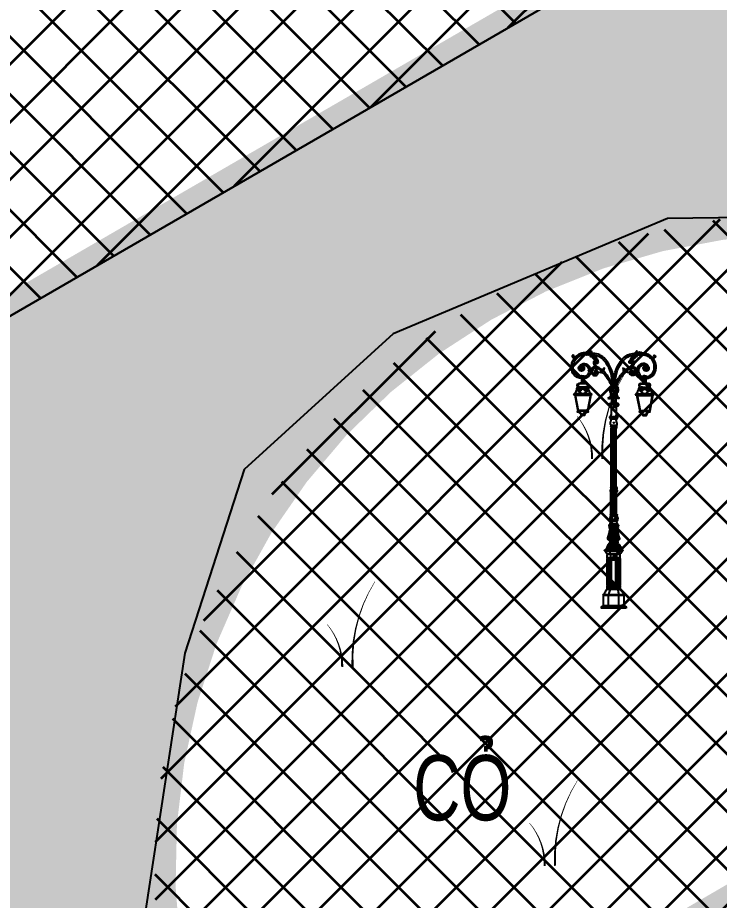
# Model space of a CAD drawing. Header units: millimetres. Extents: x 476643 to 477419, y 1110674 to 1111494.
# Drawn here: x 476859.31 to 476867.91, y 1111043.14 to 1111053.95 of the extents above; entities that cross this region are included whole.
import ezdxf

# ---------------------------------------------------------------- set-up
doc = ezdxf.new("R2010")
doc.units = ezdxf.units.MM
doc.header["$LTSCALE"] = 0.001
doc.header["$MEASUREMENT"] = 0
doc.layers.add('D-CONGTRINH', color=7, linetype='Continuous', lineweight=15)
doc.layers.add('HT_Text', color=7, linetype='Continuous', lineweight=15)
for name, color, linetype in [('HT_thuc vat', 3, 'Continuous'), ('Net manh', 252, 'Continuous'), ('THIETBI', 33, 'Continuous')]:
    doc.layers.add(name, color=color, linetype=linetype)
doc.styles.add('DIM', font='VAVON.TTF')
pattern_1 = [(45, (0, 0), (-0.3535533906, 0.3535533906), []), (135, (0, 0), (-0.3535533906, -0.3535533906), [])]

# ---------------------------------------------------------------- blocks, each defined once
blk = doc.blocks.new('*X10')
at = {"color": 0}
for p, q in [((166, 31.65), (166.3, 31.95)), ((166.01, 30.6), (166.31, 30.9)), ((166.35, 31.65), (166.65, 31.95)), ((166.36, 30.6), (166.66, 30.9)), ((166.7, 31.65), (167, 31.95)), ((166.72, 30.6), (167.02, 30.9)), ((167.06, 31.65), (167.36, 31.95)), ((167.07, 30.6), (167.37, 30.9)), ((167.41, 31.65), (167.71, 31.95)), ((167.42, 30.6), (167.72, 30.9)), ((167.76, 31.65), (168.06, 31.95)), ((167.78, 30.6), (168.08, 30.9)), ((168.12, 31.65), (168.42, 31.95)), ((168.13, 30.6), (168.43, 30.9)), ((168.47, 31.65), (168.77, 31.95)), ((168.49, 30.6), (168.79, 30.9)), ((168.83, 31.65), (169.13, 31.95)), ((168.84, 30.6), (169.14, 30.9)), ((169.18, 31.65), (169.48, 31.95)), ((169.19, 30.6), (169.49, 30.9)), ((169.53, 31.65), (169.83, 31.95)), ((169.55, 30.6), (169.85, 30.9)), ((169.89, 31.65), (170.19, 31.95)), ((169.9, 30.6), (170.2, 30.9)), ((170.24, 31.65), (170.54, 31.95)), ((170.25, 30.6), (170.55, 30.9)), ((170.59, 31.65), (170.89, 31.95)), ((170.61, 30.6), (170.91, 30.9)), ((170.95, 31.65), (171.19, 31.89)), ((170.96, 30.6), (171.2, 30.84)), ((164.47, 28), (164.66, 28.19)), ((164.71, 27.89), (165.01, 28.19)), ((165.07, 27.89), (165.37, 28.19)), ((165.42, 27.89), (165.72, 28.19)), ((165.78, 27.89), (166.08, 28.19)), ((166.13, 27.89), (166.43, 28.19)), ((166.48, 27.89), (166.78, 28.19)), ((166.84, 27.89), (167.14, 28.19)), ((167.19, 27.89), (167.49, 28.19)), ((167.54, 27.89), (167.84, 28.19)), ((167.9, 27.89), (168.2, 28.19)), ((168.25, 27.89), (168.55, 28.19)), ((168.6, 27.89), (168.9, 28.19)), ((168.96, 27.89), (169.26, 28.19)), ((169.31, 27.89), (169.61, 28.19)), ((169.66, 27.89), (169.96, 28.19)), ((170.02, 27.89), (170.32, 28.19)), ((170.37, 27.89), (170.67, 28.19)), ((170.73, 27.89), (171.03, 28.19)), ((171.08, 27.89), (171.38, 28.19)), ((171.43, 27.89), (171.73, 28.19)), ((171.79, 27.89), (172.09, 28.19)), ((172.14, 27.89), (172.44, 28.19)), ((172.49, 27.89), (172.67, 28.06))]:
    blk.add_line(p, q, dxfattribs=at)
blk = doc.blocks.new('*X9')
at = {"color": 0}
for p, q in [((165.94, 42.2), (166.19, 42.45)), ((166.25, 42.15), (166.55, 42.45)), ((166.6, 42.15), (166.9, 42.45)), ((166.95, 42.15), (167.25, 42.45)), ((167.31, 42.15), (167.61, 42.45)), ((167.66, 42.15), (167.96, 42.45)), ((168.01, 42.15), (168.31, 42.45)), ((168.37, 42.15), (168.67, 42.45)), ((168.72, 42.15), (169.02, 42.45)), ((169.08, 42.15), (169.38, 42.45)), ((169.43, 42.15), (169.73, 42.45)), ((169.78, 42.15), (170.08, 42.45)), ((170.14, 42.15), (170.44, 42.45)), ((170.49, 42.15), (170.79, 42.45)), ((170.84, 42.15), (171.13, 42.44))]:
    blk.add_line(p, q, dxfattribs=at)
blk = doc.blocks.new('*X8')
at = {"color": 0}
for p, q in [((165.99, 43.66), (166.28, 43.95)), ((166.33, 43.65), (166.63, 43.95)), ((166.69, 43.65), (166.99, 43.95)), ((167.04, 43.65), (167.34, 43.95)), ((167.39, 43.65), (167.69, 43.95)), ((167.75, 43.65), (168.05, 43.95)), ((168.1, 43.65), (168.4, 43.95)), ((168.45, 43.65), (168.75, 43.95)), ((168.81, 43.65), (169.11, 43.95)), ((169.16, 43.65), (169.46, 43.95)), ((169.51, 43.65), (169.81, 43.95)), ((169.87, 43.65), (170.17, 43.95)), ((170.22, 43.65), (170.52, 43.95)), ((170.58, 43.65), (170.88, 43.95)), ((170.93, 43.65), (171.18, 43.91))]:
    blk.add_line(p, q, dxfattribs=at)
blk = doc.blocks.new('*X7')
at = {"color": 0}
for p, q in [((165.05, 45.19), (165.3, 45.45)), ((165.36, 45.15), (165.66, 45.45)), ((165.71, 45.15), (166.01, 45.45)), ((166.06, 45.15), (166.36, 45.45)), ((166.42, 45.15), (166.72, 45.45)), ((166.77, 45.15), (167.07, 45.45)), ((167.13, 45.15), (167.43, 45.45)), ((167.48, 45.15), (167.78, 45.45)), ((167.83, 45.15), (168.13, 45.45)), ((168.19, 45.15), (168.49, 45.45)), ((168.54, 45.15), (168.84, 45.45)), ((168.89, 45.15), (169.19, 45.45)), ((169.25, 45.15), (169.55, 45.45)), ((169.6, 45.15), (169.9, 45.45)), ((169.95, 45.15), (170.25, 45.45)), ((170.31, 45.15), (170.61, 45.45)), ((170.66, 45.15), (170.96, 45.45)), ((171.01, 45.15), (171.31, 45.45)), ((171.37, 45.15), (171.67, 45.45)), ((171.72, 45.15), (172.02, 45.45))]:
    blk.add_line(p, q, dxfattribs=at)
blk = doc.blocks.new('QFE')
at = {"layer": 'THIETBI', "color": 35, "lineweight": -2, "true_color": 0xa87038}
for p, q in [((7833521, 3940338), (7833444, 3940338)), ((7833521, 3940331), (7833445, 3940331)), ((7833468, 3940380), (7833468, 3940348)), ((7833468, 3940380), (7833468, 3940347)), ((7833474, 3940382), (7833474, 3940347)), ((7833479, 3940385), (7833479, 3940348)), ((7833486, 3940385), (7833486, 3940348)), ((7833491, 3940382), (7833491, 3940347)), ((7833496, 3940380), (7833496, 3940347)), ((7834202, 3940338), (7834280, 3940338)), ((7834202, 3940331), (7834278, 3940331)), ((7833577, 3940207), (7833388, 3940207)), ((7833562, 3940267), (7833403, 3940267)), ((7833551, 3940276), (7833419, 3940276)), ((7834146, 3940207), (7834336, 3940207)), ((7834161, 3940267), (7834321, 3940267)), ((7834172, 3940276), (7834304, 3940276)), ((7833597, 3940195), (7833368, 3940195)), ((7833574, 3940189), (7833391, 3940189)), ((7834126, 3940195), (7834355, 3940195)), ((7834149, 3940189), (7834333, 3940189)), ((7833545, 3940004), (7833419, 3940004)), ((7833544, 3939995), (7833421, 3939995)), ((7833830, 3940046), (7833830, 3939951)), ((7833830, 3940046), (7833893, 3940046)), ((7833893, 3940046), (7833893, 3939951)), ((7834178, 3940004), (7834304, 3940004)), ((7834180, 3939995), (7834302, 3939995)), ((7833894, 3939820), (7833829, 3939820)), ((7833829, 3939812), (7833829, 3939820)), ((7833833, 3939778), (7833839, 3939778)), ((7833842, 3939778), (7833851, 3939778)), ((7833855, 3939778), (7833868, 3939778)), ((7833872, 3939778), (7833881, 3939778)), ((7833884, 3939778), (7833891, 3939778)), ((7833894, 3939812), (7833894, 3939820)), ((7833833, 3939076), (7833839, 3939076)), ((7833842, 3939076), (7833851, 3939076)), ((7833855, 3939076), (7833868, 3939076)), ((7833872, 3939076), (7833881, 3939076)), ((7833884, 3939076), (7833891, 3939076)), ((7833830, 3938994), (7833836, 3938994)), ((7833841, 3938994), (7833850, 3938994)), ((7833855, 3938994), (7833868, 3938994)), ((7833873, 3938994), (7833882, 3938994)), ((7833887, 3938994), (7833894, 3938994)), ((7833830, 3938738), (7833836, 3938738)), ((7833841, 3938738), (7833850, 3938738)), ((7833855, 3938738), (7833868, 3938738)), ((7833873, 3938738), (7833882, 3938738)), ((7833887, 3938738), (7833894, 3938738)), ((7833963, 3938277), (7833760, 3938277)), ((7833782, 3938248), (7833941, 3938248)), ((7833941, 3938239), (7833782, 3938239)), ((7833782, 3938201), (7833941, 3938201))]:
    blk.add_line(p, q, dxfattribs=at)
at = {"layer": 'THIETBI', "color": 35, "true_color": 0xa87038}
for p, q in [((7834227, 3940380), (7834227, 3940347)), ((7834232, 3940382), (7834232, 3940347)), ((7834237, 3940385), (7834237, 3940348)), ((7834245, 3940385), (7834245, 3940348)), ((7834249, 3940382), (7834249, 3940347)), ((7834255, 3940380), (7834255, 3940348)), ((7834255, 3940380), (7834255, 3940347))]:
    blk.add_line(p, q, dxfattribs=at)
at = {"layer": 'THIETBI', "color": 35, "lineweight": -2, "true_color": 0xa87038}
for points in [[(7833554, 3940714, 0.236417), (7833578, 3940724, 0.355517), (7833578, 3940737, -0.357659), (7833589, 3940716, -0.346564), (7833581, 3940709, 0.044289), (7833569, 3940708, -0.377494), (7833581, 3940662, 0.375058), (7833554, 3940689, 0.872055)], [(7833466, 3940395, -0.380071), (7833343, 3940522, -0.19648), (7833381, 3940646, -0.458748)], [(7833427, 3940661, -0.353262), (7833415, 3940651, -0.139748), (7833367, 3940662, -0.806847), (7833372, 3940678, 0.723686), (7833351, 3940666, 0.251861), (7833364, 3940651, 0.095726), (7833408, 3940644, 0.394592), (7833417, 3940652)], [(7833458, 3940417, -0.356823), (7833364, 3940523, -0.218743), (7833406, 3940643)], [(7833442, 3940669, -0.348519), (7833421, 3940662, 0.153989), (7833397, 3940663, 0.191715), (7833386, 3940654, 2.215469)], [(7833456, 3940678, -0.465554), (7833434, 3940672, 0.134027), (7833412, 3940674, 0.286078), (7833397, 3940663, 2.125003)], [(7833473, 3940683, -0.38797), (7833448, 3940680, 0.059411), (7833433, 3940685, 0.413091), (7833412, 3940674)], [(7833488, 3940687, -0.370345), (7833463, 3940687, 0.059101), (7833448, 3940693, 0.37824), (7833426, 3940685)], [(7833506, 3940689, -0.353507), (7833477, 3940693, 0.183216), (7833460, 3940701, 0.310057), (7833443, 3940694)], [(7833522, 3940689, -0.362856), (7833498, 3940695, 0.124479), (7833479, 3940706, 0.33864), (7833461, 3940701)], [(7833523, 3940697, -0.183873), (7833504, 3940707, 0.439186), (7833482, 3940706)], [(7833522, 3940710, 0.313361), (7833502, 3940709)], [(7833532, 3940714, 1), (7833522, 3940714), (7833522, 3940701)], [(7833532, 3940688, -1), (7833522, 3940688), (7833522, 3940701)], [(7833544, 3940714, -1), (7833554, 3940714), (7833554, 3940701)], [(7833544, 3940688, 1), (7833554, 3940688), (7833554, 3940701)], [(7833580, 3940696, -0.016213), (7833604, 3940651, 0.189261), (7833631, 3940627, 0.138391), (7833648, 3940626, 4.133376)], [(7833581, 3940709, -0.272622), (7833600, 3940690, 0.078301), (7833626, 3940646, 0.086567), (7833652, 3940625, 14.524247)], [(7833585, 3940711, -0.25183), (7833636, 3940676, 0.043039), (7833666, 3940619, 5.42602)], [(7833595, 3940709, -0.194984), (7833627, 3940666, 0.059088), (7833653, 3940625, 0.228317), (7833666, 3940619, 0.310763)], [(7833862, 3940068), (7833862, 3940363, 0.178826), (7833757, 3940632, 0.224593), (7833606, 3940704, 6.691776)], [(7833840, 3940291), (7833840, 3940362, 0.178986), (7833741, 3940618, 0.183875), (7833634, 3940680, 0.225194)], [(7833862, 3940046), (7833862, 3940363, -0.178826), (7833966, 3940632, -0.224593), (7834117, 3940704, -6.691776)], [(7833883, 3940291), (7833883, 3940362, -0.178986), (7833982, 3940618, -0.183875), (7834090, 3940680, -0.225194)], [(7834138, 3940711, 0.25183), (7834087, 3940676, -0.043039), (7834058, 3940619, -5.42602)], [(7834128, 3940709, 0.194984), (7834097, 3940666, -0.059088), (7834070, 3940625, -0.228317), (7834058, 3940619, -0.310763)], [(7834142, 3940709, 0.272622), (7834123, 3940690, -0.078301), (7834097, 3940646, -0.086567), (7834072, 3940625, -14.524247)], [(7834143, 3940696, 0.016213), (7834119, 3940651, -0.189261), (7834093, 3940627, -0.138391), (7834075, 3940626, -4.133376)], [(7833454, 3940520, -0.254389), (7833448, 3940514, -0.229188), (7833430, 3940521, -0.229188), (7833448, 3940528, -0.254389), (7833454, 3940523)], [(7833432, 3940532, -0.564018), (7833554, 3940556, -0.155755), (7833579, 3940500, -0.224227)], [(7833457, 3940528, -0.254389), (7833448, 3940529, -0.229188), (7833440, 3940546, -0.229188), (7833458, 3940539, -0.254389), (7833459, 3940530)], [(7833464, 3940532, -0.254389), (7833458, 3940539, -0.229188), (7833465, 3940556, -0.229188), (7833472, 3940539, -0.254389), (7833467, 3940532)], [(7833472, 3940530, -0.254389), (7833473, 3940539, -0.229188), (7833490, 3940546, -0.229188), (7833483, 3940529, -0.254389), (7833474, 3940528)], [(7833473, 3940555, -0.512619), (7833557, 3940500, -0.015547)], [(7833476, 3940523, -0.254389), (7833483, 3940528, -0.229188), (7833500, 3940521, -0.229188), (7833483, 3940514, -0.254389), (7833476, 3940520)], [(7833625, 3940542, 0.315911), (7833580, 3940500, 0.152829)], [(7833601, 3940500, -0.297688), (7833630, 3940524, -0.14348), (7833668, 3940517, -0.096496), (7833712, 3940484, 0.438011), (7833691, 3940470, -0.279297), (7833738, 3940459, -0.205795)], [(7833655, 3940539, -0.152273), (7833632, 3940584, -0.336534), (7833645, 3940610, -0.465355), (7833665, 3940603, 1.036364), (7833655, 3940584, 0.508027), (7833673, 3940594, 0.582864), (7833635, 3940623, 0.287455), (7833614, 3940586, 0.200707), (7833637, 3940542, 6.479291)], [(7833840, 3940319, 0.103279), (7833751, 3940471, -0.370587), (7833750, 3940523, 0.569422), (7833726, 3940488, 0.27295), (7833625, 3940542, 0.385905)], [(7833883, 3940319, -0.103279), (7833972, 3940471, 0.370587), (7833973, 3940523, -0.569422), (7833998, 3940488, -0.27295), (7834099, 3940542, -0.385905)], [(7834122, 3940500, 0.297688), (7834093, 3940524, 0.14348), (7834055, 3940517, 0.096496), (7834011, 3940484, -0.438011), (7834032, 3940470, 0.279297), (7833986, 3940459, 0.205795)], [(7834068, 3940539, 0.152273), (7834091, 3940584, 0.336534), (7834078, 3940610, 0.465355), (7834058, 3940603, -1.036364), (7834069, 3940584, -0.508027), (7834050, 3940594, -0.582864), (7834089, 3940623, -0.287455), (7834109, 3940586, -0.200707), (7834087, 3940542, -6.479291)], [(7834099, 3940542, -0.315911), (7834143, 3940500, -0.152829)], [(7833459, 3940512, -0.254389), (7833458, 3940504, -0.229188), (7833440, 3940496, -0.229188), (7833448, 3940514, -0.254389), (7833457, 3940515)], [(7833467, 3940510, -0.254389), (7833472, 3940504, -0.229188), (7833465, 3940486, -0.229188), (7833458, 3940504, -0.254389), (7833464, 3940510)], [(7833465, 3940425, 0.805324), (7833458, 3940422, 0.099459), (7833461, 3940408, -0.065412), (7833468, 3940380)], [(7833474, 3940424, 0.591187), (7833466, 3940426, 0.270977), (7833465, 3940420, -0.000807), (7833471, 3940394, -0.009319), (7833474, 3940382)], [(7833474, 3940515, -0.254389), (7833483, 3940514, -0.229188), (7833490, 3940496, -0.229188), (7833473, 3940504, -0.254389), (7833472, 3940512)], [(7833482, 3940429, 0.354429), (7833474, 3940422, 0.055025), (7833474, 3940405, -0.025376), (7833479, 3940385, -169.677483)], [(7833482, 3940429, -0.354429), (7833491, 3940422, -0.055025), (7833490, 3940405, 0.025376), (7833486, 3940385, 169.677483)], [(7833491, 3940424, -0.591187), (7833499, 3940426, -0.270977), (7833500, 3940420, 0.000807), (7833493, 3940394, 0.009319), (7833491, 3940382)], [(7833500, 3940425, -0.805324), (7833507, 3940422, -0.099459), (7833504, 3940408, 0.065412), (7833496, 3940380)], [(7833579, 3940485, -0.108899), (7833568, 3940443, -0.224227), (7833501, 3940396, -0.004019), (7833500, 3940396, -0.366728)], [(7833557, 3940485, -0.278421), (7833509, 3940420, -0.004523), (7833507, 3940420, -0.218743)], [(7833579, 3940485, 0.110988), (7833586, 3940463, 0.152829), (7833608, 3940439, 0.502542), (7833671, 3940462, 0.37374), (7833649, 3940495, 1.160145), (7833645, 3940462, 0.687118)], [(7833645, 3940462, -0.576772), (7833639, 3940479, -0.431015), (7833649, 3940480, -0.654899), (7833639, 3940453, -0.38176), (7833600, 3940485, -0.039915)], [(7833738, 3940459, -0.097593), (7833837, 3940294)], [(7833986, 3940459, 0.097593), (7833886, 3940294)], [(7834144, 3940485, -0.110988), (7834137, 3940463, -0.152829), (7834115, 3940439, -0.502542), (7834053, 3940462, -0.37374), (7834074, 3940495, -1.160145), (7834078, 3940462, -0.687118)], [(7834078, 3940462, 0.576772), (7834084, 3940479, 0.431015), (7834074, 3940480, 0.654899), (7834085, 3940453, 0.38176), (7834123, 3940485, 0.039915)], [(7833817, 3940227, -0.470369), (7833791, 3940154, 0.318304)], [(7833791, 3940154, 0.36395), (7833831, 3940165, 0.171382), (7833841, 3940201, -3.68517)], [(7833834, 3940282, 1.045083), (7833834, 3940266, 0.394918), (7833845, 3940277, 0.482676), (7833822, 3940297, 0.365775), (7833807, 3940280, 0.167234)], [(7833834, 3940267, 0.685844), (7833849, 3940244, -0.390926), (7833828, 3940240, -0.277375), (7833807, 3940282, 1.412206)], [(7833808, 3940271, 0.144906), (7833818, 3940226, -0.000675), (7833819, 3940223, -0.151301)], [(7833827, 3940241, 0.148782), (7833840, 3940212, 0.252217), (7833854, 3940207, -0.491737), (7833830, 3940206)], [(7833896, 3940241, -0.148782), (7833884, 3940212, -0.252217), (7833869, 3940207, 0.491737), (7833893, 3940206)], [(7833890, 3940267, -0.685844), (7833875, 3940244, 0.390926), (7833895, 3940240, 0.277375), (7833916, 3940282, -1.412206)], [(7833889, 3940282, -1.045083), (7833890, 3940266, -0.394918), (7833878, 3940277, -0.482676), (7833902, 3940297, -0.365775), (7833916, 3940280, -0.167234)], [(7833932, 3940154, -0.36395), (7833892, 3940165, -0.171382), (7833882, 3940201, 3.68517)], [(7833906, 3940227, 0.470369), (7833932, 3940154, -0.318304)], [(7833915, 3940271, -0.144906), (7833906, 3940226, 0.000675), (7833904, 3940223, 0.151301)], [(7833841, 3940192, -0.001202), (7833845, 3940179, -0.10896), (7833847, 3940100, -0.148615), (7833829, 3940067, -0.549686), (7833801, 3940075, -0.452545), (7833814, 3940092, -0.57067), (7833824, 3940077, -0.958324), (7833811, 3940082, -0.207016), (7833819, 3940090)], [(7833830, 3940162, -0.184179), (7833825, 3940079)], [(7833883, 3940192, 0.001202), (7833878, 3940179, 0.10896), (7833876, 3940100, 0.148615), (7833894, 3940067, 0.549686), (7833923, 3940075, 0.452545), (7833910, 3940092, 0.57067), (7833899, 3940077, 0.958324), (7833912, 3940082, 0.207016), (7833905, 3940090)], [(7833893, 3940162, 0.184179), (7833898, 3940079)], [(7833814, 3939925), (7833909, 3939925, -0.414214)], [(7833909, 3939915), (7833814, 3939915, -0.414214)], [(7833817, 3939912, -0.390546), (7833814, 3939915, 3.518269)], [(7833814, 3939915), (7833814, 3939915, 0.414214)], [(7833906, 3939912), (7833817, 3939912, -0.414214)], [(7833825, 3939902, 0.20126), (7833817, 3939912, 4.529458)], [(7833820, 3939928, 0.207336), (7833830, 3939951, 0.037455)], [(7833829, 3939820, -0.293231), (7833821, 3939845, -0.012249), (7833827, 3939868, 0.025284), (7833830, 3939880, 0.209142), (7833826, 3939896, 0.490875)], [(7833826, 3939896, -0.818804), (7833825, 3939902, -1.611391)], [(7833825, 3939902), (7833898, 3939902, -0.414214)], [(7833897, 3939896), (7833826, 3939896, -0.414214)], [(7833904, 3939928, -0.207336), (7833893, 3939951, -0.037455)], [(7833894, 3939820, 0.293231), (7833902, 3939845, 0.012249), (7833896, 3939868, -0.025284), (7833893, 3939880, -0.209142), (7833897, 3939896, -0.490875)], [(7833897, 3939896, 0.818804), (7833898, 3939902, 1.611391)], [(7833898, 3939902, -0.20126), (7833906, 3939912, -4.529458)], [(7833906, 3939912, 0.390546), (7833909, 3939915, -3.518269)], [(7833826, 3939066), (7833829, 3939069, 0.187644), (7833830, 3939071), (7833830, 3939789, 0.191392)], [(7833833, 3939076), (7833833, 3939778, -0.408014)], [(7833839, 3939778), (7833839, 3939076, -0.408014)], [(7833842, 3939076), (7833842, 3939778, -0.408014)], [(7833851, 3939778), (7833851, 3939076, -0.408014)], [(7833855, 3939076), (7833855, 3939778, -0.408014)], [(7833868, 3939778), (7833868, 3939076, -0.408014)], [(7833872, 3939778), (7833872, 3939076, 0.408014)], [(7833881, 3939076), (7833881, 3939778, 0.408014)], [(7833884, 3939778), (7833884, 3939076, 0.408014)], [(7833891, 3939076), (7833891, 3939778, 0.408014)], [(7833897, 3939066), (7833894, 3939069, -0.187644), (7833893, 3939071), (7833893, 3939789, -0.191392)], [(7833830, 3938738), (7833830, 3938994, -0.39738)], [(7833832, 3938996), (7833833, 3938996, -0.414214)], [(7833836, 3938994), (7833836, 3938738, -0.405337)], [(7833841, 3938738), (7833841, 3938994, -0.397382)], [(7833850, 3938994), (7833850, 3938738, -0.405337)], [(7833855, 3938738), (7833855, 3938994, -0.397384)], [(7833868, 3938994), (7833868, 3938738, -0.405337)], [(7833873, 3938994), (7833873, 3938738, 0.405337)], [(7833882, 3938738), (7833882, 3938994, 0.397382)], [(7833887, 3938994), (7833887, 3938738, 0.405337)], [(7833894, 3938738), (7833894, 3938994, 0.39738)], [(7833827, 3938720), (7833827, 3938714), (7833824, 3938715), (7833822, 3938714), (7833822, 3938713), (7833823, 3938712), (7833825, 3938712, 0.024792), (7833813, 3938686, 0.368149), (7833822, 3938660, 1.659723)], [(7833816, 3938667, 0.305665), (7833829, 3938687, 0.057089), (7833826, 3938714, 4.325465)], [(7833862, 3938713, 0.244737), (7833843, 3938698, 0.201155), (7833843, 3938679, 0.287157), (7833862, 3938667, 0.981708)], [(7833862, 3938713, -0.244737), (7833880, 3938698, -0.201155), (7833880, 3938679, -0.287157), (7833862, 3938667, -0.981708)], [(7833907, 3938667, -0.305665), (7833894, 3938687, -0.057089), (7833897, 3938714, -4.325465)], [(7833896, 3938720), (7833896, 3938714), (7833900, 3938715), (7833901, 3938714), (7833901, 3938713), (7833900, 3938712), (7833898, 3938712, -0.024792), (7833910, 3938686, -0.368149), (7833901, 3938660, -1.659723)], [(7833816, 3938403, -0.006278), (7833794, 3938424, -0.309399), (7833790, 3938445, 0.003394), (7833818, 3938545, 0.198202), (7833815, 3938556, 2.128602)], [(7833818, 3938542, -0.238111), (7833817, 3938523), (7833822, 3938525), (7833815, 3938517), (7833820, 3938518), (7833814, 3938510), (7833819, 3938510), (7833811, 3938501), (7833816, 3938501), (7833809, 3938492), (7833814, 3938493), (7833806, 3938484), (7833811, 3938484), (7833804, 3938474), (7833809, 3938475), (7833802, 3938467), (7833807, 3938469), (7833798, 3938458), (7833792, 3938445), (7833806, 3938462), (7833799, 3938447), (7833806, 3938454), (7833800, 3938435), (7833806, 3938436), (7833807, 3938427), (7833814, 3938419), (7833823, 3938416), (7833833, 3938416), (7833841, 3938424), (7833860, 3938420), (7833852, 3938430), (7833840, 3938437), (7833830, 3938446), (7833838, 3938446)], [(7833859, 3938442, -0.105973), (7833838, 3938472), (7833845, 3938469)], [(7833859, 3938452, -0.133438), (7833841, 3938488), (7833849, 3938483)], [(7833860, 3938467, -0.158359), (7833845, 3938503), (7833851, 3938499)], [(7833861, 3938485, -0.113579), (7833848, 3938514), (7833853, 3938512)], [(7833858, 3938506, -0.197711), (7833851, 3938524), (7833853, 3938523)], [(7833859, 3938517, -0.435619), (7833857, 3938532), (7833860, 3938537)], [(7833862, 3938485, 0.113579), (7833875, 3938514), (7833870, 3938512)], [(7833905, 3938542, 0.238111), (7833906, 3938523), (7833901, 3938525), (7833908, 3938517), (7833903, 3938518), (7833910, 3938510), (7833904, 3938510), (7833912, 3938501), (7833908, 3938501), (7833915, 3938492), (7833910, 3938493), (7833917, 3938484), (7833912, 3938484), (7833919, 3938474), (7833914, 3938475), (7833921, 3938467), (7833916, 3938469), (7833925, 3938458), (7833931, 3938445), (7833917, 3938462), (7833924, 3938447), (7833917, 3938454), (7833923, 3938435), (7833918, 3938436), (7833916, 3938427), (7833910, 3938419), (7833901, 3938416), (7833891, 3938416), (7833882, 3938424), (7833863, 3938420), (7833871, 3938430), (7833884, 3938437), (7833893, 3938446), (7833885, 3938446)], [(7833864, 3938517, 0.435619), (7833866, 3938532), (7833863, 3938537)], [(7833863, 3938467, 0.158359), (7833878, 3938503), (7833872, 3938499)], [(7833864, 3938452, 0.133438), (7833882, 3938488), (7833874, 3938483)], [(7833864, 3938442, 0.105973), (7833885, 3938472), (7833878, 3938469)], [(7833865, 3938506, 0.197711), (7833873, 3938524), (7833870, 3938523)], [(7833908, 3938403, 0.006278), (7833929, 3938424, 0.309399), (7833933, 3938445, -0.003394), (7833905, 3938545, -0.198202), (7833908, 3938556, -2.128602)], [(7833816, 3938378, 0.167618), (7833785, 3938347, 0.032906), (7833776, 3938324, -0.214114), (7833766, 3938305, -1.743054)], [(7833786, 3938343, 0.075726), (7833814, 3938359), (7833807, 3938358)], [(7833793, 3938356, 0.152151), (7833821, 3938368), (7833815, 3938367)], [(7833801, 3938364, 0.250103), (7833815, 3938373), (7833809, 3938371)], [(7833860, 3938430, -0.101434), (7833835, 3938462), (7833841, 3938459)], [(7833852, 3938335, -0.180646), (7833841, 3938360, -0.542127), (7833848, 3938354, -0.362562)], [(7833854, 3938338, -0.109323), (7833847, 3938366, -0.418789), (7833852, 3938359, 0.240775)], [(7833857, 3938339, -0.123987), (7833854, 3938369, -0.347342), (7833856, 3938363, -1.412552)], [(7833861, 3938340, -0.198634), (7833861, 3938372, -0.090217), (7833861, 3938362, -1.790962)], [(7833862, 3938340, 0.198634), (7833863, 3938372, 0.090217), (7833862, 3938362, 1.790962)], [(7833863, 3938430, 0.101434), (7833889, 3938462), (7833882, 3938459)], [(7833866, 3938339, 0.123987), (7833869, 3938369, 0.347342), (7833868, 3938363, 1.412552)], [(7833870, 3938338, 0.109323), (7833876, 3938366, 0.418789), (7833871, 3938359, -0.240775)], [(7833872, 3938335, 0.180646), (7833882, 3938360, 0.542127), (7833876, 3938354, 0.362562)], [(7833930, 3938356, -0.152151), (7833902, 3938368), (7833909, 3938367)], [(7833908, 3938378, -0.167618), (7833938, 3938347, -0.032906), (7833947, 3938324, 0.214114), (7833957, 3938305, 1.743054)], [(7833923, 3938364, -0.250103), (7833908, 3938373), (7833914, 3938371)], [(7833938, 3938343, -0.075726), (7833909, 3938359), (7833916, 3938358)], [(7833970, 3938286), (7833753, 3938286, -1), (7833753, 3938296)], [(7833753, 3938296), (7833970, 3938296, -1), (7833970, 3938286)], [(7833782, 3938248, -0.282818), (7833767, 3938264, 0.129642), (7833760, 3938277, -1.004684), (7833760, 3938286, -5.478673)], [(7833773, 3938313, 0.282541), (7833790, 3938321), (7833784, 3938320)], [(7833778, 3938318, 0.174222), (7833795, 3938330), (7833790, 3938328)], [(7833780, 3938327, 0.145668), (7833802, 3938339), (7833795, 3938337)], [(7833783, 3938334, 0.172366), (7833808, 3938351), (7833800, 3938349)], [(7833861, 3938317, -0.404126), (7833807, 3938319, -0.305996), (7833821, 3938319, 0.285229)], [(7833824, 3938239, -0.714908), (7833823, 3938248, -0.188263), (7833817, 3938266, 0.161964), (7833814, 3938277, -0.364497), (7833811, 3938286, -0.467212), (7833811, 3938295, -2.355802)], [(7833858, 3938317, -0.400946), (7833816, 3938331, -0.234213), (7833825, 3938327, 0.200953)], [(7833854, 3938320, -0.407124), (7833823, 3938339, -0.416671), (7833829, 3938334, 0.318958)], [(7833852, 3938325, -0.368513), (7833827, 3938347, -0.560259), (7833835, 3938342, 0.303153)], [(7833851, 3938329, -0.215429), (7833833, 3938355, -0.607576), (7833842, 3938349, -1.335537)], [(7833862, 3938319, -0.517188), (7833857, 3938336, -0.484972), (7833862, 3938336, -0.346827)], [(7833862, 3938315, 0.068073), (7833854, 3938309, 0.37719), (7833862, 3938313, 1.399368)], [(7833862, 3938319, 0.517188), (7833866, 3938336, 0.484972), (7833862, 3938336, 0.346827)], [(7833862, 3938317, 0.404126), (7833916, 3938319, 0.305996), (7833903, 3938319, -0.285229)], [(7833862, 3938315, -0.068073), (7833869, 3938309, -0.37719), (7833862, 3938313, -1.399368)], [(7833865, 3938317, 0.400946), (7833907, 3938331, 0.234213), (7833898, 3938327, -0.200953)], [(7833869, 3938320, 0.407124), (7833900, 3938339, 0.416671), (7833894, 3938334, -0.318958)], [(7833871, 3938325, 0.368513), (7833896, 3938347, 0.560259), (7833888, 3938342, -0.303153)], [(7833872, 3938329, 0.215429), (7833890, 3938355, 0.607576), (7833881, 3938349, 1.335537)], [(7833900, 3938239, 0.714908), (7833900, 3938248, 0.188263), (7833906, 3938266, -0.161964), (7833909, 3938277, 0.364497), (7833912, 3938286, 0.467212), (7833913, 3938295, 2.355802)], [(7833940, 3938334, -0.172366), (7833915, 3938351), (7833923, 3938349)], [(7833943, 3938327, -0.145668), (7833922, 3938339), (7833928, 3938337)], [(7833945, 3938318, -0.174222), (7833928, 3938330), (7833933, 3938328)], [(7833950, 3938313, -0.282541), (7833933, 3938321), (7833939, 3938320)], [(7833941, 3938248, 0.282818), (7833956, 3938264, -0.129642), (7833963, 3938277, 1.004684), (7833964, 3938286, 5.478673)], [(7833782, 3937812, 0.199157), (7833760, 3937790, -0.004904), (7833749, 3937767, -0.098047), (7833736, 3937749, 0.960962), (7833735, 3937739)], [(7833735, 3937749), (7833988, 3937749, -0.414214)], [(7833988, 3937739), (7833735, 3937739, -0.414214)], [(7833824, 3937812, 0.188958), (7833808, 3937789, -0.000771), (7833803, 3937764, -0.09235), (7833798, 3937749, 0.648771), (7833798, 3937739)], [(7833900, 3937812, -0.188958), (7833915, 3937789, 0.000771), (7833920, 3937764, 0.09235), (7833925, 3937749, -0.648771), (7833925, 3937739)], [(7833941, 3937812, -0.199157), (7833964, 3937790, 0.004904), (7833974, 3937767, 0.098047), (7833987, 3937749, -0.960962), (7833988, 3937739)], [(7833729, 3937599), (7833746, 3937608, -0.064446), (7833757, 3937614, -0.116881), (7833766, 3937616, -0.366571), (7833771, 3937612, -0.228334), (7833768, 3937608), (7833752, 3937599)], [(7833994, 3937599), (7833977, 3937608, 0.064446), (7833966, 3937614, 0.116881), (7833958, 3937616, 0.366571), (7833953, 3937612, 0.228334), (7833955, 3937608), (7833971, 3937599)]]:
    blk.add_lwpolyline(points, format="xyb", dxfattribs=at)
at = {"layer": 'THIETBI', "color": 35, "true_color": 0xa87038}
for points in [[(7834169, 3940714, -0.236417), (7834145, 3940724, -0.355517), (7834145, 3940737, 0.357659), (7834134, 3940716, 0.346564), (7834142, 3940709, -0.044289), (7834154, 3940708, 0.377494), (7834143, 3940662, -0.375058), (7834169, 3940689, -0.872055)], [(7834180, 3940714, 1), (7834170, 3940714), (7834170, 3940701)], [(7834180, 3940688, -1), (7834170, 3940688), (7834170, 3940701)], [(7834191, 3940714, -1), (7834201, 3940714), (7834201, 3940701)], [(7834191, 3940688, 1), (7834201, 3940688), (7834201, 3940701)], [(7834200, 3940697, 0.183873), (7834219, 3940707, -0.439186), (7834242, 3940706)], [(7834201, 3940710, -0.313361), (7834222, 3940709)], [(7834201, 3940689, 0.362856), (7834225, 3940695, -0.124479), (7834244, 3940706, -0.33864), (7834262, 3940701)], [(7834217, 3940689, 0.353507), (7834246, 3940693, -0.183216), (7834264, 3940701, -0.310057), (7834280, 3940694)], [(7834236, 3940687, 0.370345), (7834260, 3940687, -0.059101), (7834275, 3940693, -0.37824), (7834297, 3940685)], [(7834251, 3940683, 0.38797), (7834275, 3940680, -0.059411), (7834291, 3940685, -0.413091), (7834312, 3940674)], [(7834257, 3940395, 0.380071), (7834381, 3940522, 0.19648), (7834343, 3940646, 0.458748)], [(7834265, 3940417, 0.356823), (7834359, 3940523, 0.218743), (7834317, 3940643)], [(7834267, 3940678, 0.465554), (7834290, 3940672, -0.134027), (7834312, 3940674, -0.286078), (7834326, 3940663, -2.125003)], [(7834282, 3940669, 0.348519), (7834303, 3940662, -0.153989), (7834327, 3940663, -0.191715), (7834337, 3940654, -2.215469)], [(7834296, 3940661, 0.353262), (7834308, 3940651, 0.139748), (7834356, 3940662, 0.806847), (7834351, 3940678, -0.723686), (7834372, 3940666, -0.251861), (7834359, 3940651, -0.095726), (7834315, 3940644, -0.394592), (7834306, 3940652)], [(7834292, 3940532, 0.564018), (7834170, 3940556, 0.155755), (7834145, 3940500, 0.224227)], [(7834251, 3940555, 0.512619), (7834166, 3940500, 0.015547)], [(7834247, 3940523, 0.254389), (7834240, 3940528, 0.229188), (7834223, 3940521, 0.229188), (7834240, 3940514, 0.254389), (7834247, 3940520)], [(7834252, 3940530, 0.254389), (7834251, 3940539, 0.229188), (7834233, 3940546, 0.229188), (7834241, 3940529, 0.254389), (7834249, 3940528)], [(7834260, 3940532, 0.254389), (7834265, 3940539, 0.229188), (7834258, 3940556, 0.229188), (7834251, 3940539, 0.254389), (7834256, 3940532)], [(7834267, 3940528, 0.254389), (7834275, 3940529, 0.229188), (7834283, 3940546, 0.229188), (7834266, 3940539, 0.254389), (7834265, 3940530)], [(7834269, 3940520, 0.254389), (7834276, 3940514, 0.229188), (7834293, 3940521, 0.229188), (7834276, 3940528, 0.254389), (7834269, 3940523)], [(7834144, 3940485, 0.108899), (7834155, 3940443, 0.224227), (7834222, 3940396, 0.004019), (7834224, 3940396, 0.366728)], [(7834166, 3940485, 0.278421), (7834214, 3940420, 0.004523), (7834216, 3940420, 0.218743)], [(7834223, 3940425, 0.805324), (7834216, 3940422, 0.099459), (7834220, 3940408, -0.065412), (7834227, 3940380)], [(7834233, 3940424, 0.591187), (7834225, 3940426, 0.270977), (7834223, 3940420, -0.000807), (7834230, 3940394, -0.009319), (7834232, 3940382)], [(7834241, 3940429, 0.354429), (7834232, 3940422, 0.055025), (7834233, 3940405, -0.025376), (7834237, 3940385, -169.677483)], [(7834249, 3940515, 0.254389), (7834241, 3940514, 0.229188), (7834233, 3940496, 0.229188), (7834251, 3940504, 0.254389), (7834252, 3940512)], [(7834241, 3940429, -0.354429), (7834250, 3940422, -0.055025), (7834249, 3940405, 0.025376), (7834245, 3940385, 169.677483)], [(7834249, 3940424, -0.591187), (7834257, 3940426, -0.270977), (7834259, 3940420, 0.000807), (7834252, 3940394, 0.009319), (7834249, 3940382)], [(7834256, 3940510, 0.254389), (7834251, 3940504, 0.229188), (7834258, 3940486, 0.229188), (7834265, 3940504, 0.254389), (7834260, 3940510)], [(7834258, 3940425, -0.805324), (7834266, 3940422, -0.099459), (7834262, 3940408, 0.065412), (7834255, 3940380)], [(7834265, 3940512, 0.254389), (7834266, 3940504, 0.229188), (7834283, 3940496, 0.229188), (7834275, 3940514, 0.254389), (7834267, 3940515)]]:
    blk.add_lwpolyline(points, format="xyb", dxfattribs=at)
at = {"layer": 'THIETBI', "color": 35, "lineweight": -2, "true_color": 0xa87038}
for points in [[(7833532, 3940719), (7833532, 3940683)], [(7833544, 3940719), (7833544, 3940683)], [(7833544, 3940710), (7833544, 3940701)], [(7833603, 3940485), (7833556, 3940485)], [(7834120, 3940485), (7834168, 3940485)], [(7833368, 3940195), (7833388, 3940207)], [(7833368, 3940195), (7833388, 3940207)], [(7833378, 3940203), (7833377, 3940201), (7833383, 3940201), (7833381, 3940203)], [(7833388, 3940207), (7833412, 3940267)], [(7833403, 3940267), (7833414, 3940276)], [(7833403, 3940267), (7833414, 3940276)], [(7833415, 3940279), (7833413, 3940276), (7833419, 3940276), (7833417, 3940279)], [(7833525, 3940292), (7833444, 3940292), (7833440, 3940292)], [(7833550, 3940279), (7833552, 3940276), (7833546, 3940276), (7833547, 3940279)], [(7833562, 3940267), (7833551, 3940276)], [(7833577, 3940207), (7833553, 3940267)], [(7833597, 3940195), (7833577, 3940207)], [(7833587, 3940203), (7833588, 3940201), (7833582, 3940201), (7833584, 3940203)], [(7834126, 3940195), (7834146, 3940207)], [(7834126, 3940195), (7834146, 3940207)], [(7834137, 3940203), (7834135, 3940201), (7834141, 3940201), (7834140, 3940203)], [(7834146, 3940207), (7834170, 3940267)], [(7834161, 3940267), (7834172, 3940276)], [(7834173, 3940279), (7834171, 3940276), (7834177, 3940276), (7834176, 3940279)], [(7834199, 3940292), (7834280, 3940292), (7834283, 3940292)], [(7834309, 3940279), (7834310, 3940276), (7834304, 3940276), (7834306, 3940279)], [(7834321, 3940267), (7834310, 3940276)], [(7834321, 3940267), (7834310, 3940276)], [(7834336, 3940207), (7834312, 3940267)], [(7834355, 3940195), (7834336, 3940207)], [(7834345, 3940203), (7834347, 3940201), (7834341, 3940201), (7834342, 3940203)], [(7833384, 3940195), (7833421, 3939995)], [(7833390, 3940195), (7833425, 3940004)], [(7833575, 3940195), (7833540, 3940004)], [(7833581, 3940195), (7833544, 3939995)], [(7834142, 3940195), (7834180, 3939995)], [(7834148, 3940195), (7834184, 3940004)], [(7834334, 3940195), (7834298, 3940004)], [(7834340, 3940195), (7834302, 3939995)], [(7833835, 3940046), (7833835, 3940073)], [(7833888, 3940046), (7833888, 3940073)], [(7833814, 3939915), (7833909, 3939915)], [(7833823, 3939806), (7833900, 3939806)], [(7833823, 3939796), (7833900, 3939796)], [(7833828, 3939812), (7833894, 3939812)], [(7833828, 3939789), (7833894, 3939789)], [(7833827, 3939037), (7833830, 3939040), (7833831, 3939047), (7833830, 3939054), (7833827, 3939057), (7833825, 3939054), (7833824, 3939047), (7833825, 3939040), (7833827, 3939037)], [(7833843, 3939037), (7833840, 3939040), (7833838, 3939047), (7833840, 3939054), (7833843, 3939057), (7833846, 3939054), (7833848, 3939047), (7833846, 3939040), (7833843, 3939037)], [(7833862, 3939057), (7833857, 3939054), (7833855, 3939047), (7833857, 3939040), (7833861, 3939037), (7833866, 3939040), (7833868, 3939047), (7833866, 3939054), (7833861, 3939057)], [(7833880, 3939037), (7833883, 3939040), (7833885, 3939047), (7833883, 3939054), (7833880, 3939057), (7833877, 3939054), (7833875, 3939047), (7833877, 3939040), (7833880, 3939037)], [(7833895, 3939037), (7833893, 3939040), (7833892, 3939047), (7833893, 3939054), (7833896, 3939057), (7833898, 3939054), (7833899, 3939047), (7833898, 3939040), (7833896, 3939037)], [(7833825, 3938730), (7833827, 3938734), (7833827, 3939003)], [(7833899, 3938730), (7833896, 3938734), (7833896, 3939003)], [(7833812, 3938587), (7833810, 3938589), (7833809, 3938595), (7833810, 3938601), (7833812, 3938603), (7833814, 3938601), (7833815, 3938595), (7833814, 3938589), (7833812, 3938587)], [(7833816, 3938616), (7833818, 3938620), (7833819, 3938623), (7833820, 3938627), (7833821, 3938629), (7833822, 3938631), (7833823, 3938633), (7833823, 3938634), (7833823, 3938635), (7833824, 3938636), (7833824, 3938637), (7833824, 3938638), (7833824, 3938639), (7833824, 3938639), (7833824, 3938640), (7833824, 3938640), (7833824, 3938641), (7833824, 3938641), (7833824, 3938641), (7833824, 3938642), (7833823, 3938642), (7833823, 3938643), (7833823, 3938643), (7833822, 3938644), (7833822, 3938644)], [(7833823, 3938587), (7833826, 3938589), (7833827, 3938595), (7833826, 3938601), (7833823, 3938603), (7833820, 3938601), (7833819, 3938595), (7833820, 3938589), (7833823, 3938587)], [(7833838, 3938603), (7833842, 3938601), (7833844, 3938595), (7833842, 3938589), (7833838, 3938587), (7833834, 3938589), (7833832, 3938595), (7833834, 3938601), (7833838, 3938603)], [(7833886, 3938603), (7833882, 3938601), (7833880, 3938595), (7833882, 3938589), (7833886, 3938587), (7833890, 3938589), (7833892, 3938595), (7833890, 3938601), (7833886, 3938603)], [(7833901, 3938587), (7833898, 3938589), (7833897, 3938595), (7833898, 3938601), (7833901, 3938603), (7833904, 3938601), (7833905, 3938595), (7833904, 3938589), (7833901, 3938587)], [(7833908, 3938616), (7833906, 3938620), (7833904, 3938623), (7833903, 3938627), (7833902, 3938629), (7833901, 3938631), (7833900, 3938633), (7833900, 3938634), (7833900, 3938635), (7833899, 3938636), (7833899, 3938637), (7833899, 3938638), (7833899, 3938639), (7833899, 3938639), (7833899, 3938640), (7833899, 3938640), (7833899, 3938641), (7833899, 3938641), (7833899, 3938641), (7833899, 3938642), (7833900, 3938642), (7833900, 3938643), (7833900, 3938643), (7833901, 3938644), (7833901, 3938644)], [(7833912, 3938587), (7833914, 3938589), (7833915, 3938595), (7833914, 3938601), (7833912, 3938603), (7833910, 3938601), (7833909, 3938595), (7833910, 3938589), (7833912, 3938587)], [(7833820, 3938535), (7833826, 3938538), (7833830, 3938536), (7833808, 3938439), (7833805, 3938438), (7833801, 3938440)], [(7833903, 3938535), (7833897, 3938538), (7833893, 3938536), (7833915, 3938439), (7833918, 3938438), (7833922, 3938440)], [(7833782, 3938201), (7833782, 3938239)], [(7833812, 3937885), (7833819, 3937879), (7833787, 3937879), (7833793, 3937885), (7833793, 3938174), (7833787, 3938180), (7833819, 3938180), (7833812, 3938174)], [(7833824, 3938201), (7833824, 3938239)], [(7833824, 3937868), (7833824, 3938191)], [(7833836, 3937885), (7833830, 3937879), (7833893, 3937879), (7833887, 3937885), (7833887, 3938174), (7833893, 3938180), (7833830, 3938180), (7833836, 3938174)], [(7833900, 3938201), (7833900, 3938239)], [(7833900, 3937868), (7833900, 3938191)], [(7833911, 3937885), (7833904, 3937879), (7833936, 3937879), (7833930, 3937885), (7833930, 3938174), (7833936, 3938180), (7833904, 3938180), (7833911, 3938174)], [(7833941, 3938201), (7833941, 3938239)], [(7833824, 3937834), (7833824, 3937858)], [(7833900, 3937834), (7833900, 3937858)], [(7833900, 3937812), (7833900, 3937825)], [(7833735, 3937616), (7833735, 3937739)], [(7833786, 3937581), (7833786, 3937599), (7833798, 3937616), (7833798, 3937739)], [(7833938, 3937581), (7833938, 3937599), (7833925, 3937616), (7833925, 3937739)], [(7833988, 3937616), (7833988, 3937739)], [(7833711, 3937599), (7833735, 3937616), (7833988, 3937616), (7834012, 3937599)]]:
    blk.add_lwpolyline(points, dxfattribs=at)
at = {"layer": 'THIETBI', "color": 35, "true_color": 0xa87038}
for points in [[(7834180, 3940719), (7834180, 3940683)], [(7834180, 3940710), (7834180, 3940701)], [(7834191, 3940719), (7834191, 3940683)]]:
    blk.add_lwpolyline(points, dxfattribs=at)
at = {"layer": 'THIETBI', "color": 35, "lineweight": -2, "true_color": 0xa87038}
for points in [[(7833603, 3940500, -1), (7833603, 3940493), (7833556, 3940493, -1), (7833556, 3940500)], [(7834120, 3940500, 1), (7834120, 3940493), (7834168, 3940493, 1), (7834168, 3940500)], [(7833825, 3939034), (7833898, 3939034, -1), (7833898, 3939028), (7833825, 3939028, -1)], [(7833826, 3939066), (7833897, 3939066, -1), (7833897, 3939060), (7833826, 3939060, -1)], [(7833826, 3939015), (7833897, 3939015, -1), (7833897, 3939009), (7833826, 3939009, -1)], [(7833826, 3939009), (7833897, 3939009, -1), (7833897, 3939003), (7833826, 3939003, -1)], [(7833899, 3938720), (7833825, 3938720, -0.414214), (7833820, 3938724), (7833820, 3938725, -0.414214), (7833825, 3938730), (7833899, 3938730, -0.414214), (7833903, 3938725), (7833903, 3938724, -0.414214)], [(7833909, 3938584), (7833814, 3938584, -0.414214), (7833803, 3938595), (7833803, 3938595, -0.414214), (7833814, 3938606), (7833909, 3938606, -0.414214), (7833920, 3938595), (7833920, 3938595, -0.414214)], [(7833902, 3938650), (7833821, 3938650, -0.414214), (7833817, 3938655), (7833817, 3938656, -0.414214), (7833821, 3938660), (7833902, 3938660, -0.414214), (7833906, 3938656), (7833906, 3938655, -0.414214)], [(7833815, 3938564), (7833909, 3938564, -1), (7833909, 3938556), (7833815, 3938556, -1)], [(7833759, 3938296), (7833759, 3938297, -0.414214), (7833767, 3938305), (7833957, 3938305, -0.414214), (7833965, 3938297), (7833965, 3938296)]]:
    blk.add_lwpolyline(points, format="xyb", close=True, dxfattribs=at)
for points in [[(7833504, 3939951), (7833504, 3939942), (7833461, 3939942), (7833461, 3939951)], [(7833909, 3939925), (7833814, 3939925), (7833814, 3939928), (7833909, 3939928)], [(7834220, 3939951), (7834220, 3939942), (7834262, 3939942), (7834262, 3939951)], [(7833909, 3938578), (7833814, 3938578), (7833814, 3938584), (7833909, 3938584)], [(7833908, 3938606), (7833816, 3938606), (7833816, 3938616), (7833908, 3938616)], [(7833901, 3938644), (7833822, 3938644), (7833822, 3938650), (7833901, 3938650)], [(7833848, 3938531), (7833848, 3938535), (7833844, 3938537), (7833840, 3938537), (7833818, 3938444), (7833820, 3938441), (7833824, 3938439), (7833829, 3938442), (7833848, 3938528)], [(7833875, 3938531), (7833876, 3938535), (7833879, 3938537), (7833883, 3938537), (7833905, 3938444), (7833903, 3938441), (7833899, 3938439), (7833894, 3938442), (7833875, 3938528)], [(7833908, 3938397), (7833816, 3938397), (7833816, 3938403), (7833908, 3938403)], [(7833908, 3938397), (7833816, 3938397), (7833816, 3938403), (7833908, 3938403)], [(7833908, 3938378), (7833816, 3938378), (7833816, 3938384), (7833908, 3938384)], [(7833908, 3938378), (7833816, 3938378), (7833816, 3938384), (7833908, 3938384)], [(7833908, 3938378), (7833816, 3938378), (7833816, 3938384), (7833908, 3938384)], [(7833941, 3937868), (7833782, 3937868), (7833782, 3938191), (7833941, 3938191)], [(7833787, 3937879), (7833819, 3937879), (7833819, 3938180), (7833787, 3938180)], [(7833793, 3937885), (7833812, 3937885), (7833812, 3938174), (7833793, 3938174)], [(7833893, 3937879), (7833830, 3937879), (7833830, 3938180), (7833893, 3938180)], [(7833887, 3937885), (7833836, 3937885), (7833836, 3938174), (7833887, 3938174)], [(7833936, 3937879), (7833904, 3937879), (7833904, 3938180), (7833936, 3938180)], [(7833930, 3937885), (7833911, 3937885), (7833911, 3938174), (7833930, 3938174)], [(7833941, 3937834), (7833782, 3937834), (7833782, 3937858), (7833941, 3937858)], [(7833941, 3937812), (7833782, 3937812), (7833782, 3937825), (7833941, 3937825)], [(7834012, 3937581), (7833711, 3937581), (7833711, 3937599), (7834012, 3937599)]]:
    blk.add_lwpolyline(points, close=True, dxfattribs=at)
for centre, radius in [((7833465, 3940521), 35.1), ((7833465, 3940521), 10.9), ((7833380, 3940207), 3.81), ((7833416, 3940282), 3.81), ((7833549, 3940282), 3.81), ((7833585, 3940207), 3.81), ((7834138, 3940207), 3.81), ((7834174, 3940282), 3.81), ((7834307, 3940282), 3.81), ((7834344, 3940207), 3.81), ((7833422, 3939989), 5.03), ((7833543, 3939989), 5.03), ((7834181, 3939989), 5.03), ((7834301, 3939989), 5.03), ((7833862, 3939854), 3.96), ((7833862, 3939022), 3.96), ((7833862, 3938595), 8.28), ((7833862, 3938545), 3.96), ((7833822, 3938431), 7.73), ((7833901, 3938431), 7.73), ((7833862, 3938219), 3.96)]:
    blk.add_circle(centre, radius, dxfattribs=at)
at = {"layer": 'THIETBI', "color": 35, "true_color": 0xa87038}
for radius in [35.1, 10.9]:
    blk.add_circle((7834258, 3940521), radius, dxfattribs=at)
at = {"layer": 'THIETBI', "color": 35, "lineweight": -2, "true_color": 0xa87038}
for centre, radius, start, end in [((7833538, 3940719), 5.76, 0, 180), ((7833538, 3940683), 5.76, 180, 0), ((7833556, 3940489), 3.83, 90, 270), ((7833603, 3940489), 3.83, 270, 90), ((7834120, 3940489), 3.83, 90, 270), ((7833444, 3940335), 3.23, 101.4699, 258.5301), ((7833433, 3940313), 22.4, 295.6216, 57.2183), ((7833482, 3940281), 66.9, 57.8027, 122.1973), ((7833532, 3940313), 22.4, 122.7817, 244.3784), ((7833521, 3940335), 3.23, 281.4699, 78.5301), ((7834203, 3940335), 3.23, 101.4699, 258.5301), ((7834191, 3940313), 22.4, 295.6216, 57.2183), ((7834241, 3940281), 66.9, 57.8027, 122.1973), ((7834290, 3940313), 22.4, 122.7817, 244.3784), ((7834279, 3940335), 3.23, 281.4699, 78.5301), ((7833442, 3940268), 24.3, 94.2982, 160.9355), ((7833523, 3940268), 24.3, 19.0645, 85.7018), ((7834200, 3940268), 24.3, 94.2982, 160.9355), ((7834281, 3940268), 24.3, 19.0645, 85.7018), ((7833410, 3939935), 61.2, 15.5429, 79.586), ((7833410, 3939935), 53.7, 17.7828, 72.5705), ((7833555, 3939935), 61.2, 100.414, 164.4571), ((7833555, 3939935), 53.7, 107.4295, 162.2172), ((7834168, 3939935), 61.2, 15.5429, 79.586), ((7834168, 3939935), 53.7, 17.7828, 72.5705), ((7834313, 3939935), 61.2, 100.414, 164.4571), ((7834313, 3939935), 53.7, 107.4295, 162.2172), ((7833814, 3939920), 4.75, 89.5095, 270.4905), ((7833909, 3939920), 4.75, 269.5095, 90.4905), ((7833823, 3939801), 5.18, 90, 270), ((7833829, 3939806), 6.14, 90, 180), ((7833829, 3939796), 6.14, 180, 270), ((7833894, 3939806), 6.14, 0, 90), ((7833894, 3939796), 6.14, 270, 0), ((7833900, 3939801), 5.18, 270, 90), ((7833830, 3939047), 13.2, 107.1406, 253.629), ((7833823, 3939021), 7.03, 302.9929, 68.5975), ((7833901, 3939021), 7.03, 111.4025, 237.0071), ((7833893, 3939047), 13.2, 286.371, 72.8594), ((7833812, 3938571), 7.26, 294.8822, 70.0374), ((7833912, 3938571), 7.26, 109.9626, 245.1178), ((7833814, 3938391), 6.6, 286.2602, 73.7398), ((7833909, 3938391), 6.6, 106.2602, 253.7398), ((7833782, 3938243), 4.75, 90, 270), ((7833782, 3938196), 4.75, 90, 270), ((7833941, 3938243), 4.75, 270, 90), ((7833941, 3938196), 4.75, 270, 90), ((7833782, 3937863), 4.75, 90, 270), ((7833782, 3937830), 4.75, 89.9423, 270.0577), ((7833941, 3937863), 4.75, 270, 90), ((7833941, 3937830), 4.75, 270, 90)]:
    blk.add_arc(centre, radius, start, end, dxfattribs=at)
at = {"layer": 'THIETBI', "color": 35, "true_color": 0xa87038}
for centre, radius, start, end in [((7834185, 3940719), 5.76, 0, 180), ((7834185, 3940683), 5.76, 180, 0), ((7834168, 3940489), 3.83, 270, 90)]:
    blk.add_arc(centre, radius, start, end, dxfattribs=at)
at = {"layer": 'THIETBI', "color": 35, "lineweight": -2, "true_color": 0xa87038, "xscale": 31.6800000006333, "yscale": 31.68000000016764, "zscale": 31.68000000033135}
for name in ['*X7', '*X9', '*X8', '*X10']:
    blk.add_blockref(name, (7828521, 3936856), dxfattribs=at)
blk = doc.blocks.new('fff')
for points in [[(476844.844, 1111057.102), (476856.677, 1111036.48), (476858.85, 1111037.869), (476855.093, 1111044.715), (476857.216, 1111046.33), (476856.112, 1111048.508), (476871.044, 1111057.145), (476872.283, 1111055.014), (476874.691, 1111056.137), (476878.824, 1111049.354), (476881.263, 1111050.784), (476869.329, 1111071.303)], [(476878.824, 1111049.354), (476874.691, 1111056.137), (476872.283, 1111055.014), (476871.044, 1111057.145), (476856.112, 1111048.508), (476857.216, 1111046.33), (476855.093, 1111044.715), (476858.85, 1111037.869)], [(476875.915, 1111047.644), (476873.327, 1111050.415), (476870.39, 1111051.534), (476867.269, 1111051.492), (476863.91, 1111050.081), (476862.08, 1111048.418), (476861.356, 1111046.168), (476860.873, 1111043.011), (476862.029, 1111039.571)]]:
    blk.add_lwpolyline(points)
at = {"layer": 'HT_thuc vat'}
for points in [[(476866.472, 1111048.547, 0.0262, 0.00525, -0.153458), (476866.748, 1111049.595, 0.00525, 0.00525, 16.012614)], [(476866.346, 1111048.545, 0.0262, 0.00525, 0.181131), (476866.16, 1111049.071, 0.0262, 0.00525, -4.506935)], [(476863.41, 1111045.997, 0.0262, 0.00525, -0.153458), (476863.686, 1111047.045, 0.00525, 0.00525, 16.012614)], [(476863.284, 1111045.995, 0.0262, 0.00525, 0.181131), (476863.097, 1111046.521, 0.0262, 0.00525, -4.506935)], [(476865.891, 1111043.56, 0.0262, 0.00525, -0.153458), (476866.168, 1111044.608, 0.00525, 0.00525, 16.012614)], [(476865.765, 1111043.559, 0.0262, 0.00525, 0.181131), (476865.579, 1111044.084, 0.0262, 0.00525, -4.506935)]]:
    blk.add_lwpolyline(points, format="xyseb", dxfattribs=at)
at = {"linetype": 'ByBlock', "xscale": 0.0009999999892897904, "yscale": 0.0009999999310821295, "zscale": 0.001}
blk.add_blockref('QFE', (469032.75, 1107109.136), dxfattribs=at)
at = {"layer": 'HT_Text', "color": 9, "style": 'DIM', "width": 0.75}
blk.add_text('COÛ', height=0.8, dxfattribs=at).set_placement((476864.153, 1111044.117))

msp = doc.modelspace()

# ---------------------------------------------------------------- hatches: boundary and pattern name
at = {"layer": 'HT_thuc vat', "lineweight": 35}
h = msp.add_hatch(dxfattribs=at)
h.set_pattern_fill('ANSI37', color=3, scale=4, style=0)
h.set_pattern_definition(pattern_1)
h.paths.add_polyline_path([(476869.329, 1111071.303), (476881.264, 1111050.782), (476878.824, 1111049.354), (476874.691, 1111056.137), (476872.283, 1111055.014), (476871.044, 1111057.145), (476856.112, 1111048.508), (476857.216, 1111046.33), (476855.093, 1111044.715), (476858.85, 1111037.869), (476856.677, 1111036.48), (476844.875, 1111057.117), (476847.136, 1111058.396), (476849.65, 1111054.074), (476869.258, 1111065.478), (476866.745, 1111069.8)])
h = msp.add_hatch(dxfattribs=at)
h.set_pattern_fill('ANSI37', color=3, scale=4, style=0)
h.set_pattern_definition(pattern_1)
edge = h.paths.add_edge_path()
edge.add_line((476862.029, 1111039.571), (476875.915, 1111047.644))
edge.add_arc((476869.021, 1111043.525), 8.032, 30.8612, 209.4878)
at = {"layer": 'Net manh', "lineweight": 35}
h = msp.add_hatch(dxfattribs=at)
h.set_pattern_fill('AR-CONC', color=256, scale=0.5, style=0)
h.set_pattern_definition([(50, (0, 0), (3.586300913, -0.313760675), [0.375, -4.125]), (355, (0, 0), (-0.693756668, 3.760960669), [0.3, -3.3]), (100.4514, (0.299, -0.026), (2.892546909, 3.44719771), [0.31870095, -3.50571056]), (46.1842, (0, 1), (5.336205243, -0.827595072), [0.5625, -6.1875]), (96.6356, (0.4447, 0.931), (4.673313528, 4.870589355), [0.47805144, -5.258565]), (351.1842, (0, 1), (4.673309726, 4.870593005), [0.45, -4.95]), (21, (0.5, 0.75), (2.9845352606, -2.013094453), [0.375, -4.125]), (326, (0.5, 0.75), (1.21657666, 3.625750225), [0.3, -3.3]), (71.4514, (0.7487, 0.5822), (4.201113143, 1.612652484), [0.31870095, -3.50571056]), (37.5, (0, 0), (0.0607992766, 1.6644692692), [0, -3.26, 0, -3.35, 0, -3.3125]), (7.5, (0, 0), (1.3153476872, 1.9720585594), [0, -1.91, 0, -3.185, 0, -1.2625]), (327.5, (-1.115, 0), (2.6691121809, -0.1127743587), [0, -1.25, 0, -3.9, 0, -5.175]), (317.5, (-1.615, 0), (2.9159308467, 0.5005249117), [0, -1.625, 0, -2.59, 0, -3.675])])
h.paths.add_polyline_path([(476919.678, 1111195.132), (476905.27, 1111199.62), (476881.222, 1111180.988), (476884.014, 1111178.421), (476902.256, 1111190.409), (476906.86, 1111192.769), (476911.002, 1111193.185), (476915.048, 1111192.495), (476920.517, 1111187.834), (476931.722, 1111168.994), (476941.973, 1111151.665), (476953.389, 1111131.366), (476950.775, 1111129.895), (476939.374, 1111150.166), (476929.141, 1111167.464), (476921.533, 1111180.257), (476921.365, 1111180.142), (476928.61, 1111167.489), (476924.343, 1111164.877), (476917.231, 1111177.299), (476921.533, 1111180.257), (476918.192, 1111185.873), (476913.73, 1111189.676), (476910.898, 1111190.16), (476907.724, 1111189.84), (476903.863, 1111187.862), (476886.623, 1111176.533), (476920.603, 1111118.895), (476910.93, 1111113.044), (476881.317, 1111164.882), (476878.227, 1111169.217), (476828.871, 1111130.109), (476827.008, 1111132.461), (476876.483, 1111171.663), (476875.85, 1111172.552), (476873.947, 1111174.758), (476815.257, 1111128.255), (476815.401, 1111128.064), (476820.193, 1111131.675), (476824.768, 1111125.606), (476819.977, 1111121.994), (476815.257, 1111128.255), (476807.492, 1111122.102), (476804.733, 1111107.368), (476808.152, 1111109.444), (476812.304, 1111102.606), (476808.885, 1111100.53), (476817.696, 1111084.597), (476828.197, 1111067.575), (476854.923, 1111021.873), (476859.969, 1111013.191), (476861.548, 1111014.332), (476860.359, 1111015.977), (476861.699, 1111016.816), (476866.777, 1111009.791), (476863.593, 1111008.022), (476874.683, 1110988.82), (476875.25, 1110989.142), (476870.843, 1110996.461), (476875.336, 1110999.132), (476880.206, 1110991.953), (476883.185, 1110993.083), (476871.516, 1111012.106), (476873.431, 1111013.281), (476877.458, 1111006.59), (476879.922, 1111007.612), (476881.249, 1111005.563), (476896.225, 1111014.122), (476895.006, 1111016.265), (476897.188, 1111017.781), (476893.406, 1111024.763), (476895.645, 1111025.976), (476908.962, 1111002.865), (476917.791, 1111006.216), (476936.102, 1111017.449), (476998.747, 1111051.459), (476995.68, 1111063.601)])
h.paths.add_polyline_path([(476958.847, 1111107.758, -0.265969), (476960.222, 1111111.338, -1.094375), (476964.527, 1111104.968), (476984.511, 1111071.014, -1), (476988.411, 1111064.351, -0.523531), (476982.658, 1111067.025, -0.350846), (476925.84, 1111033.599, -0.510479), (476925.233, 1111027.376, -0.133155), (476923.283, 1111026.848, -0.721058), (476920.97, 1111033.797, -0.02831), (476921.334, 1111034.039), (476901.434, 1111068.041, -0.133155), (476899.484, 1111067.512, -0.721058), (476897.17, 1111074.462, -0.45613), (476902.868, 1111073.229, -0.336636)], flags=16)
h.paths.add_polyline_path([(476924.562, 1111118.778), (476916.356, 1111132.961), (476939.23, 1111145.036), (476946.731, 1111131.546)], flags=16)
h.paths.add_polyline_path([(476913.506, 1111131.652), (476892.287, 1111168.711), (476914.554, 1111181.381), (476924.45, 1111164.097), (476935.773, 1111144.322)], flags=16)
h.paths.add_polyline_path([(476936.028, 1111144.479), (476925.093, 1111163.577), (476929.359, 1111166.19), (476940.294, 1111147.091)], flags=16)
h.paths.add_polyline_path([(476911.398, 1111111.388), (476874.597, 1111090.088), (476881.405, 1111078.326), (476869.329, 1111071.303), (476881.264, 1111050.782), (476878.824, 1111049.354), (476874.691, 1111056.137), (476872.283, 1111055.014), (476871.044, 1111057.145), (476856.112, 1111048.508), (476857.216, 1111046.33), (476855.093, 1111044.715), (476858.85, 1111037.869), (476856.677, 1111036.48), (476844.89, 1111057.09), (476844.86, 1111057.073), (476815.425, 1111108.085), (476852.179, 1111128.965), (476845.072, 1111141.285), (476863.526, 1111151.848), (476882.531, 1111162.098)], flags=16)
h.paths.add_polyline_path([(476909.78, 1111179.873), (476895.871, 1111171.858), (476891.877, 1111178.789), (476905.786, 1111186.804)], flags=16)
h.paths.add_polyline_path([(476882.248, 1111046.634), (476883.378, 1111044.561), (476878.312, 1111041.583), (476877.182, 1111043.656)], flags=16)
h.paths.add_polyline_path([(476885.92, 1111040.256), (476888.685, 1111035.458), (476887.566, 1111034.798), (476884.794, 1111039.607)], flags=16)
h.paths.add_polyline_path([(476875.915, 1111047.644), (476862.029, 1111039.571, -0.988086)], flags=16)
h.paths.add_polyline_path([(476891.078, 1111031.067), (476892.329, 1111029.061), (476887.414, 1111026.204), (476886.23, 1111028.286)], flags=16)
h.paths.add_polyline_path([(476842.904, 1111126.475), (476833.987, 1111121.522), (476831.884, 1111125.215), (476840.801, 1111130.168)], flags=16)
h.paths.add_polyline_path([(476873.609, 1111041.58), (476874.794, 1111039.559), (476869.651, 1111036.476), (476868.502, 1111038.63)], flags=16)
h.paths.add_polyline_path([(476890.066, 1111023.116, -0.976932), (476876.18, 1111015.042)], flags=16)
h.paths.add_polyline_path([(476882.474, 1111026.128), (476883.583, 1111023.933), (476878.736, 1111021.112), (476877.628, 1111023.307)], flags=16)
h.paths.add_polyline_path([(476833.068, 1111119.637), (476818.39, 1111110.963), (476815.846, 1111115.268), (476830.524, 1111123.942)], flags=16)
h.paths.add_polyline_path([(476864.981, 1111036.611), (476866.198, 1111034.494), (476861.025, 1111031.519), (476859.834, 1111033.655)], flags=16)
h.paths.add_polyline_path([(476873.798, 1111020.986), (476875.057, 1111018.872), (476870.06, 1111015.969), (476868.952, 1111018.164)], flags=16)

# ---------------------------------------------------------------- linework, layer by layer
at = {"layer": 'D-CONGTRINH', "lineweight": 35, "const_width": 0.5}
msp.add_lwpolyline([(476869.329, 1111071.303), (476881.264, 1111050.782), (476878.824, 1111049.354), (476874.691, 1111056.137), (476872.283, 1111055.014), (476871.044, 1111057.145), (476856.112, 1111048.508), (476857.216, 1111046.33), (476855.093, 1111044.715), (476858.85, 1111037.869), (476856.677, 1111036.48), (476844.875, 1111057.117), (476847.136, 1111058.396), (476849.65, 1111054.074), (476869.258, 1111065.478), (476866.745, 1111069.8)], close=True, dxfattribs=at)
msp.add_lwpolyline([(476862.029, 1111039.571), (476875.915, 1111047.644, 0.988086), (476862.029, 1111039.571, -1.254312)], format="xyb", dxfattribs=at)

# ---------------------------------------------------------------- block references
at = {"lineweight": 35}
msp.add_blockref('fff', (0, 0), dxfattribs=at)

doc.saveas('drawing.dxf')
